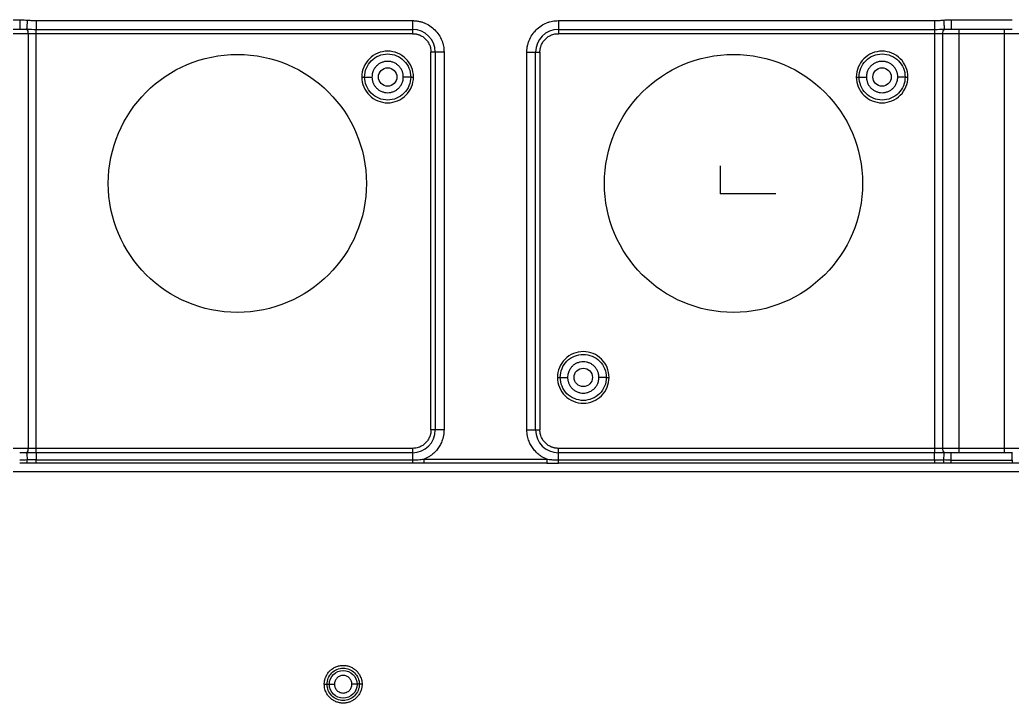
# Model space of a CAD drawing. Header units: millimetres. Extents: x -1 to 1576, y 30 to 633.
# Drawn here: x 1038 to 1145.7, y 104.5 to 178.6 of the extents above; entities that cross this region are included whole.
import ezdxf

# ---------------------------------------------------------------- set-up
doc = ezdxf.new("R2010")
doc.units = ezdxf.units.MM
doc.header["$PDSIZE"] = -1

msp = doc.modelspace()

# ---------------------------------------------------------------- linework, layer by layer
at = {"color": 7, "linetype": 'Continuous', "lineweight": 25}
for p, q in [((1031.41, 178.61), (1038.03, 178.61)), ((1031.41, 177.61), (1038.03, 177.61)), ((1039.82, 178.53), (1080.63, 178.53)), ((1080.63, 178.53), (1080.63, 177.11)), ((1096.45, 178.53), (1137.26, 178.53)), ((1096.45, 178.53), (1096.45, 177.11)), ((1139, 177.61), (1139.05, 177.62)), ((1139.05, 178.61), (1145.67, 178.61)), ((1139.05, 177.61), (1145.67, 177.61)), ((1139.88, 177.61), (1139.88, 131.61)), ((1144.84, 131.61), (1144.84, 177.61)), ((1080.63, 177.11), (988.81, 177.11)), ((1038.95, 177.11), (1038.95, 132.11)), ((1039.82, 177.58), (1080.63, 177.58)), ((1039.82, 131.64), (1039.82, 177.58)), ((1096.45, 177.58), (1137.26, 177.58)), ((1188.27, 177.11), (1096.45, 177.11)), ((1137.26, 177.58), (1137.26, 131.64)), ((1138.14, 132.11), (1138.14, 177.11)), ((1084.05, 175.11), (1082.63, 175.11)), ((1082.63, 134.11), (1082.63, 175.11)), ((1083.1, 175.11), (1083.1, 134.11)), ((1084.05, 175.11), (1084.05, 134.11)), ((1093.04, 134.11), (1093.04, 175.11)), ((1093.04, 175.11), (1094.45, 175.11)), ((1093.98, 134.11), (1093.98, 175.11)), ((1094.45, 175.11), (1094.45, 134.11)), ((1084.05, 134.11), (1082.63, 134.11)), ((1093.04, 134.11), (1094.45, 134.11)), ((1080.63, 132.11), (988.81, 132.11)), ((1038.08, 131.61), (1038.03, 131.61)), ((1080.63, 131.64), (1039.82, 131.64)), ((1080.63, 132.11), (1080.63, 130.87)), ((1096.45, 130.87), (1096.45, 132.11)), ((1152, 132.11), (1096.45, 132.11)), ((1137.26, 131.64), (1096.45, 131.64)), ((1139.05, 131.6), (1138.95, 131.61)), ((1145.67, 131.61), (1139.05, 131.61)), ((1145.72, 131.61), (1145.67, 131.61)), ((1039.82, 130.87), (1080.63, 130.87)), ((1080.63, 130.5), (1039.82, 130.5)), ((1081.89, 130.94), (1095.19, 130.94)), ((1095.19, 130.5), (1081.89, 130.5)), ((1096.45, 130.87), (1137.26, 130.87)), ((1137.26, 130.5), (1096.45, 130.5)), ((1139.05, 130.84), (1145.67, 130.84)), ((1145.67, 130.51), (1139.05, 130.51)), ((1145.67, 130.84), (1145.67, 130.51)), ((866.85, 129.61), (1148.02, 129.61))]:
    msp.add_line(p, q, dxfattribs=at)
at = {"color": 7, "linetype": 'Continuous'}
for q in [(1114.02, 162.78), (1120.05, 159.76)]:
    msp.add_line((1114.02, 159.76), q, dxfattribs=at)
at = {"color": 7, "linetype": 'Continuous', "lineweight": 25}
for centre in [(1061.63, 160.86), (1115.45, 160.86)]:
    msp.add_circle(centre, 14, dxfattribs=at)
at = {"color": 141}
for centre, radius in [((1077.93, 172.41), 1), ((1131.56, 172.41), 1), ((1099.15, 139.81), 1), ((1073.11, 106.51), 1.5)]:
    msp.add_circle(centre, radius, dxfattribs=at)
at = {"color": 7, "linetype": 'Continuous', "lineweight": 25}
for centre, radius, start, end in [((1038.39, 177.19), 0.562, 352.1767, 47.5651), ((1080.63, 175.11), 2.47, 0, 90), ((1096.45, 175.11), 2.47, 90, 180), ((1138.69, 177.19), 0.562, 132.435, 187.8232), ((1080.63, 134.11), 2.47, 270, 360), ((1096.45, 134.11), 2.47, 180, 270), ((1038.39, 132.04), 0.562, 312.435, 7.8232), ((1138.69, 132.04), 0.562, 172.1767, 227.5651)]:
    msp.add_arc(centre, radius, start, end, dxfattribs=at)
for points, knots in [([(1038.03, 178.61), (1038.18, 178.61), (1038.46, 178.61), (1038.73, 178.59), (1038.85, 178.59)], [0, 0, 0, 0, 0.5562128, 1, 1, 1, 1]), ([(1038.03, 178.61), (1038.03, 178.48), (1038.03, 178.35), (1038.03, 178.11), (1038.03, 178), (1038.03, 177.81), (1038.03, 177.74), (1038.03, 177.64), (1038.03, 177.61), (1038.03, 177.61)], [0, 0, 0, 0, 0.25, 0.25, 0.5, 0.5, 0.75, 0.75, 1, 1, 1, 1]), ([(1038.85, 178.59), (1038.83, 178.35), (1038.81, 178.12), (1038.78, 177.77), (1038.77, 177.64), (1038.77, 177.6)], [0, 0, 0, 0, 0.5, 0.5, 1, 1, 1, 1]), ([(1038.85, 178.59), (1038.93, 178.58), (1039.1, 178.57), (1039.35, 178.54), (1039.59, 178.53), (1039.74, 178.53), (1039.82, 178.53)], [0, 0, 0, 0, 0.26275, 0.514851, 0.767475, 1, 1, 1, 1]), ([(1039.82, 178.53), (1039.82, 178.32), (1039.82, 178.12), (1039.82, 177.78), (1039.82, 177.65), (1039.82, 177.58)], [0, 0, 0, 0, 0.5, 0.5, 1, 1, 1, 1]), ([(1080.63, 178.53), (1080.69, 178.53), (1080.82, 178.52), (1081, 178.51), (1081.18, 178.48), (1081.36, 178.45), (1081.54, 178.41), (1081.71, 178.35), (1082.05, 178.23), (1082.52, 177.99), (1083.06, 177.54), (1083.51, 177), (1083.77, 176.49), (1083.92, 176.07), (1083.99, 175.75), (1084.04, 175.44), (1084.04, 175.22), (1084.05, 175.11)], [0, 0, 0, 0, 0.034552, 0.068858, 0.103016, 0.137128, 0.171294, 0.205615, 0.240191, 0.37006, 0.500029, 0.629897, 0.759866, 0.820152, 0.879909, 0.939678, 1, 1, 1, 1]), ([(1093.04, 175.11), (1093.04, 175.17), (1093.04, 175.3), (1093.05, 175.48), (1093.08, 175.66), (1093.11, 175.84), (1093.16, 176.02), (1093.21, 176.2), (1093.33, 176.53), (1093.58, 177), (1094.02, 177.54), (1094.56, 177.99), (1095.07, 178.25), (1095.5, 178.4), (1095.81, 178.47), (1096.13, 178.52), (1096.34, 178.52), (1096.45, 178.53)], [0, 0, 0, 0, 0.034552, 0.068858, 0.103016, 0.137128, 0.171294, 0.205615, 0.240191, 0.37006, 0.500029, 0.629897, 0.759866, 0.820152, 0.879909, 0.939678, 1, 1, 1, 1]), ([(1137.26, 178.53), (1137.34, 178.53), (1137.5, 178.53), (1137.73, 178.54), (1137.98, 178.57), (1138.15, 178.58), (1138.23, 178.59)], [0, 0, 0, 0, 0.232371, 0.485289, 0.737412, 1, 1, 1, 1]), ([(1137.26, 178.53), (1137.26, 178.32), (1137.26, 178.12), (1137.26, 177.78), (1137.26, 177.65), (1137.26, 177.58)], [0, 0, 0, 0, 0.5, 0.5, 1, 1, 1, 1]), ([(1138.23, 178.59), (1138.29, 178.59), (1138.41, 178.6), (1138.6, 178.61), (1138.82, 178.61), (1138.97, 178.61), (1139.05, 178.61)], [0, 0, 0, 0, 0.2078705, 0.4437567, 0.7077728, 1, 1, 1, 1]), ([(1138.23, 178.59), (1138.25, 178.35), (1138.27, 178.12), (1138.3, 177.77), (1138.31, 177.64), (1138.31, 177.6)], [0, 0, 0, 0, 0.5, 0.5, 1, 1, 1, 1]), ([(1139.05, 178.61), (1139.05, 178.35), (1139.05, 178.09), (1139.05, 177.72), (1139.05, 177.61), (1139.05, 177.61)], [0, 0, 0, 0, 0.5, 0.5, 1, 1, 1, 1]), ([(1080.63, 177.11), (1080.67, 177.11), (1080.76, 177.11), (1080.88, 177.1), (1081.01, 177.08), (1081.13, 177.05), (1081.25, 177.02), (1081.46, 176.94), (1081.74, 176.8), (1082.05, 176.54), (1082.31, 176.22), (1082.48, 175.9), (1082.57, 175.61), (1082.62, 175.36), (1082.63, 175.2), (1082.63, 175.11)], [0, 0, 0, 0, 0.0402761, 0.0802426, 0.1200582, 0.159883, 0.1998773, 0.2401994, 0.3700431, 0.5000574, 0.6299012, 0.7599156, 0.8401208, 0.919721, 1, 1, 1, 1]), ([(1094.45, 175.11), (1094.45, 175.16), (1094.45, 175.24), (1094.47, 175.36), (1094.48, 175.49), (1094.51, 175.61), (1094.55, 175.73), (1094.62, 175.94), (1094.77, 176.22), (1095.03, 176.54), (1095.34, 176.8), (1095.66, 176.96), (1095.95, 177.06), (1096.2, 177.1), (1096.37, 177.11), (1096.45, 177.11)], [0, 0, 0, 0, 0.040276, 0.080243, 0.120058, 0.159883, 0.199877, 0.240199, 0.370043, 0.500057, 0.629901, 0.759916, 0.840121, 0.919721, 1, 1, 1, 1]), ([(1080.73, 172.41), (1080.73, 172.78), (1080.66, 173.15), (1080.38, 173.82), (1080.17, 174.13), (1079.65, 174.65), (1079.34, 174.86), (1078.66, 175.14), (1078.3, 175.21), (1077.56, 175.21), (1077.2, 175.14), (1076.52, 174.86), (1076.21, 174.65), (1075.69, 174.13), (1075.48, 173.82), (1075.2, 173.15), (1075.13, 172.78), (1075.13, 172.41)], [0, 0, 0, 0, 0.125, 0.125, 0.25, 0.25, 0.375, 0.375, 0.5, 0.5, 0.625, 0.625, 0.75, 0.75, 0.875, 0.875, 1, 1, 1, 1]), ([(1075.43, 172.41), (1075.43, 172.74), (1075.5, 173.07), (1075.75, 173.67), (1075.93, 173.95), (1076.39, 174.41), (1076.67, 174.6), (1077.28, 174.85), (1077.6, 174.91), (1078.26, 174.91), (1078.59, 174.85), (1079.19, 174.6), (1079.47, 174.41), (1079.93, 173.95), (1080.12, 173.67), (1080.37, 173.07), (1080.43, 172.74), (1080.43, 172.41)], [0, 0, 0, 0, 0.125, 0.125, 0.25, 0.25, 0.375, 0.375, 0.5, 0.5, 0.625, 0.625, 0.75, 0.75, 0.875, 0.875, 1, 1, 1, 1]), ([(1134.36, 172.41), (1134.36, 172.78), (1134.29, 173.15), (1134.01, 173.82), (1133.8, 174.13), (1133.28, 174.65), (1132.97, 174.86), (1132.3, 175.14), (1131.93, 175.21), (1131.2, 175.21), (1130.83, 175.14), (1130.15, 174.86), (1129.84, 174.65), (1129.33, 174.13), (1129.12, 173.82), (1128.84, 173.15), (1128.76, 172.78), (1128.76, 172.41)], [0, 0, 0, 0, 0.125, 0.125, 0.25, 0.25, 0.375, 0.375, 0.5, 0.5, 0.625, 0.625, 0.75, 0.75, 0.875, 0.875, 1, 1, 1, 1]), ([(1129.06, 172.41), (1129.06, 172.74), (1129.13, 173.07), (1129.38, 173.67), (1129.57, 173.95), (1130.03, 174.41), (1130.3, 174.6), (1130.91, 174.85), (1131.24, 174.91), (1131.89, 174.91), (1132.22, 174.85), (1132.82, 174.6), (1133.1, 174.41), (1133.56, 173.95), (1133.75, 173.67), (1134, 173.07), (1134.06, 172.74), (1134.06, 172.41)], [0, 0, 0, 0, 0.125, 0.125, 0.25, 0.25, 0.375, 0.375, 0.5, 0.5, 0.625, 0.625, 0.75, 0.75, 0.875, 0.875, 1, 1, 1, 1]), ([(1079.63, 172.41), (1079.63, 172.46), (1079.63, 172.55), (1079.61, 172.68), (1079.59, 172.81), (1079.55, 172.94), (1079.48, 173.13), (1079.35, 173.36), (1079.14, 173.62), (1078.88, 173.84), (1078.59, 173.99), (1078.27, 174.09), (1077.93, 174.12), (1077.6, 174.09), (1077.28, 173.99), (1076.98, 173.84), (1076.72, 173.62), (1076.51, 173.36), (1076.37, 173.1), (1076.28, 172.85), (1076.24, 172.64), (1076.23, 172.49), (1076.23, 172.41)], [0, 0, 0, 0, 0.025179, 0.05013, 0.075011, 0.099978, 0.125186, 0.187587, 0.250092, 0.312501, 0.375011, 0.437474, 0.50004, 0.562505, 0.625066, 0.687464, 0.749971, 0.812374, 0.874873, 0.916678, 0.958145, 1, 1, 1, 1]), ([(1133.26, 172.41), (1133.26, 172.46), (1133.26, 172.55), (1133.25, 172.68), (1133.22, 172.81), (1133.18, 172.94), (1133.11, 173.13), (1132.99, 173.36), (1132.77, 173.62), (1132.52, 173.84), (1132.22, 173.99), (1131.9, 174.09), (1131.56, 174.12), (1131.23, 174.09), (1130.91, 173.99), (1130.61, 173.84), (1130.35, 173.62), (1130.14, 173.36), (1130, 173.1), (1129.92, 172.85), (1129.87, 172.64), (1129.87, 172.49), (1129.86, 172.41)], [0, 0, 0, 0, 0.0251787, 0.0501305, 0.0750111, 0.0999777, 0.1251857, 0.1875872, 0.2500924, 0.3125007, 0.3750105, 0.4374745, 0.5000396, 0.5625052, 0.6250657, 0.6874643, 0.7499708, 0.8123744, 0.8748727, 0.9166785, 0.958145, 1, 1, 1, 1]), ([(1075.13, 172.41), (1075.13, 172.05), (1075.2, 171.68), (1075.48, 171), (1075.69, 170.69), (1076.21, 170.17), (1076.52, 169.97), (1077.2, 169.69), (1077.56, 169.61), (1078.3, 169.61), (1078.66, 169.69), (1079.34, 169.97), (1079.65, 170.17), (1080.17, 170.69), (1080.38, 171), (1080.66, 171.68), (1080.73, 172.05), (1080.73, 172.41)], [0, 0, 0, 0, 0.125, 0.125, 0.25, 0.25, 0.375, 0.375, 0.5, 0.5, 0.625, 0.625, 0.75, 0.75, 0.875, 0.875, 1, 1, 1, 1]), ([(1075.13, 172.41), (1075.21, 172.41), (1075.29, 172.41), (1075.4, 172.41), (1075.43, 172.41), (1075.43, 172.41)], [0, 0, 0, 0, 0.5, 0.5, 1, 1, 1, 1]), ([(1080.43, 172.41), (1080.43, 172.09), (1080.37, 171.76), (1080.12, 171.15), (1079.93, 170.88), (1079.47, 170.41), (1079.19, 170.23), (1078.59, 169.98), (1078.26, 169.91), (1077.6, 169.91), (1077.28, 169.98), (1076.67, 170.23), (1076.39, 170.41), (1075.93, 170.88), (1075.75, 171.15), (1075.5, 171.76), (1075.43, 172.09), (1075.43, 172.41)], [0, 0, 0, 0, 0.125, 0.125, 0.25, 0.25, 0.375, 0.375, 0.5, 0.5, 0.625, 0.625, 0.75, 0.75, 0.875, 0.875, 1, 1, 1, 1]), ([(1075.43, 172.41), (1075.43, 172.41), (1075.52, 172.41), (1075.81, 172.41), (1076.02, 172.41), (1076.23, 172.41)], [0, 0, 0, 0, 0.5, 0.5, 1, 1, 1, 1]), ([(1076.23, 172.41), (1076.23, 172.37), (1076.23, 172.28), (1076.25, 172.15), (1076.28, 172.02), (1076.31, 171.89), (1076.38, 171.7), (1076.51, 171.46), (1076.72, 171.2), (1076.98, 170.99), (1077.28, 170.83), (1077.6, 170.73), (1077.93, 170.7), (1078.26, 170.73), (1078.59, 170.83), (1078.88, 170.99), (1079.14, 171.2), (1079.35, 171.46), (1079.49, 171.73), (1079.58, 171.97), (1079.62, 172.19), (1079.63, 172.34), (1079.63, 172.41)], [0, 0, 0, 0, 0.025108, 0.050018, 0.074887, 0.09987, 0.125122, 0.187514, 0.250079, 0.312484, 0.374988, 0.437452, 0.500017, 0.562482, 0.625047, 0.687453, 0.749962, 0.812367, 0.874868, 0.916676, 0.958145, 1, 1, 1, 1]), ([(1080.43, 172.41), (1080.43, 172.41), (1080.34, 172.41), (1080.05, 172.41), (1079.84, 172.41), (1079.63, 172.41)], [0, 0, 0, 0, 0.5, 0.5, 1, 1, 1, 1]), ([(1080.43, 172.41), (1080.43, 172.41), (1080.46, 172.41), (1080.57, 172.41), (1080.65, 172.41), (1080.73, 172.41)], [0, 0, 0, 0, 0.5, 0.5, 1, 1, 1, 1]), ([(1128.76, 172.41), (1128.84, 172.41), (1128.92, 172.41), (1129.03, 172.41), (1129.06, 172.41), (1129.06, 172.41)], [0, 0, 0, 0, 0.5, 0.5, 1, 1, 1, 1]), ([(1128.76, 172.41), (1128.76, 172.05), (1128.84, 171.68), (1129.12, 171), (1129.33, 170.69), (1129.84, 170.17), (1130.15, 169.97), (1130.83, 169.69), (1131.2, 169.61), (1131.93, 169.61), (1132.3, 169.69), (1132.97, 169.97), (1133.28, 170.17), (1133.8, 170.69), (1134.01, 171), (1134.29, 171.68), (1134.36, 172.05), (1134.36, 172.41)], [0, 0, 0, 0, 0.125, 0.125, 0.25, 0.25, 0.375, 0.375, 0.5, 0.5, 0.625, 0.625, 0.75, 0.75, 0.875, 0.875, 1, 1, 1, 1]), ([(1134.06, 172.41), (1134.06, 172.09), (1134, 171.76), (1133.75, 171.15), (1133.56, 170.88), (1133.1, 170.41), (1132.82, 170.23), (1132.22, 169.98), (1131.89, 169.91), (1131.24, 169.91), (1130.91, 169.98), (1130.3, 170.23), (1130.03, 170.41), (1129.57, 170.88), (1129.38, 171.15), (1129.13, 171.76), (1129.06, 172.09), (1129.06, 172.41)], [0, 0, 0, 0, 0.125, 0.125, 0.25, 0.25, 0.375, 0.375, 0.5, 0.5, 0.625, 0.625, 0.75, 0.75, 0.875, 0.875, 1, 1, 1, 1]), ([(1129.06, 172.41), (1129.06, 172.41), (1129.15, 172.41), (1129.45, 172.41), (1129.65, 172.41), (1129.86, 172.41)], [0, 0, 0, 0, 0.5, 0.5, 1, 1, 1, 1]), ([(1129.86, 172.41), (1129.87, 172.37), (1129.87, 172.28), (1129.88, 172.15), (1129.91, 172.02), (1129.95, 171.89), (1130.01, 171.7), (1130.14, 171.46), (1130.35, 171.2), (1130.61, 170.99), (1130.91, 170.83), (1131.23, 170.73), (1131.56, 170.7), (1131.9, 170.73), (1132.22, 170.83), (1132.52, 170.99), (1132.77, 171.2), (1132.99, 171.46), (1133.13, 171.73), (1133.21, 171.97), (1133.26, 172.19), (1133.26, 172.34), (1133.26, 172.41)], [0, 0, 0, 0, 0.025108, 0.050018, 0.074887, 0.09987, 0.125122, 0.187514, 0.250079, 0.312484, 0.374988, 0.437452, 0.500017, 0.562482, 0.625047, 0.687453, 0.749962, 0.812367, 0.874868, 0.916676, 0.958145, 1, 1, 1, 1]), ([(1134.06, 172.41), (1134.06, 172.41), (1133.98, 172.41), (1133.68, 172.41), (1133.47, 172.41), (1133.26, 172.41)], [0, 0, 0, 0, 0.5, 0.5, 1, 1, 1, 1]), ([(1134.06, 172.41), (1134.06, 172.41), (1134.1, 172.41), (1134.21, 172.41), (1134.29, 172.41), (1134.36, 172.41)], [0, 0, 0, 0, 0.5, 0.5, 1, 1, 1, 1]), ([(1101.95, 139.81), (1101.95, 140.18), (1101.88, 140.55), (1101.6, 141.22), (1101.39, 141.53), (1100.87, 142.05), (1100.56, 142.26), (1099.88, 142.54), (1099.52, 142.61), (1098.78, 142.61), (1098.42, 142.54), (1097.74, 142.26), (1097.43, 142.05), (1096.91, 141.53), (1096.7, 141.22), (1096.42, 140.55), (1096.35, 140.18), (1096.35, 139.81)], [0, 0, 0, 0, 0.125, 0.125, 0.25, 0.25, 0.375, 0.375, 0.5, 0.5, 0.625, 0.625, 0.75, 0.75, 0.875, 0.875, 1, 1, 1, 1]), ([(1096.65, 139.81), (1096.65, 140.14), (1096.72, 140.47), (1096.97, 141.07), (1097.15, 141.35), (1097.61, 141.81), (1097.89, 142), (1098.5, 142.25), (1098.82, 142.31), (1099.48, 142.31), (1099.81, 142.25), (1100.41, 142), (1100.69, 141.81), (1101.15, 141.35), (1101.34, 141.07), (1101.59, 140.47), (1101.65, 140.14), (1101.65, 139.81)], [0, 0, 0, 0, 0.125, 0.125, 0.25, 0.25, 0.375, 0.375, 0.5, 0.5, 0.625, 0.625, 0.75, 0.75, 0.875, 0.875, 1, 1, 1, 1]), ([(1100.85, 139.81), (1100.85, 139.86), (1100.85, 139.95), (1100.83, 140.08), (1100.81, 140.21), (1100.77, 140.34), (1100.7, 140.53), (1100.57, 140.76), (1100.36, 141.02), (1100.1, 141.24), (1099.81, 141.39), (1099.49, 141.49), (1099.15, 141.52), (1098.82, 141.49), (1098.5, 141.39), (1098.2, 141.24), (1097.94, 141.02), (1097.73, 140.76), (1097.59, 140.5), (1097.5, 140.25), (1097.46, 140.04), (1097.45, 139.89), (1097.45, 139.81)], [0, 0, 0, 0, 0.025179, 0.05013, 0.075011, 0.099978, 0.125186, 0.187587, 0.250092, 0.312501, 0.375011, 0.437474, 0.50004, 0.562505, 0.625066, 0.687464, 0.749971, 0.812374, 0.874873, 0.916678, 0.958145, 1, 1, 1, 1]), ([(1096.35, 139.81), (1096.35, 139.45), (1096.42, 139.08), (1096.7, 138.4), (1096.91, 138.09), (1097.43, 137.57), (1097.74, 137.37), (1098.42, 137.09), (1098.78, 137.01), (1099.52, 137.01), (1099.88, 137.09), (1100.56, 137.37), (1100.87, 137.57), (1101.39, 138.09), (1101.6, 138.4), (1101.88, 139.08), (1101.95, 139.45), (1101.95, 139.81)], [0, 0, 0, 0, 0.125, 0.125, 0.25, 0.25, 0.375, 0.375, 0.5, 0.5, 0.625, 0.625, 0.75, 0.75, 0.875, 0.875, 1, 1, 1, 1]), ([(1096.35, 139.81), (1096.43, 139.81), (1096.51, 139.81), (1096.62, 139.81), (1096.65, 139.81), (1096.65, 139.81)], [0, 0, 0, 0, 0.5, 0.5, 1, 1, 1, 1]), ([(1101.65, 139.81), (1101.65, 139.49), (1101.59, 139.16), (1101.34, 138.55), (1101.15, 138.28), (1100.69, 137.81), (1100.41, 137.63), (1099.81, 137.38), (1099.48, 137.31), (1098.82, 137.31), (1098.5, 137.38), (1097.89, 137.63), (1097.61, 137.81), (1097.15, 138.28), (1096.97, 138.55), (1096.72, 139.16), (1096.65, 139.49), (1096.65, 139.81)], [0, 0, 0, 0, 0.125, 0.125, 0.25, 0.25, 0.375, 0.375, 0.5, 0.5, 0.625, 0.625, 0.75, 0.75, 0.875, 0.875, 1, 1, 1, 1]), ([(1096.65, 139.81), (1096.65, 139.81), (1096.74, 139.81), (1097.03, 139.81), (1097.24, 139.81), (1097.45, 139.81)], [0, 0, 0, 0, 0.5, 0.5, 1, 1, 1, 1]), ([(1096.65, 139.81), (1096.65, 139.81), (1096.74, 139.81), (1097.03, 139.81), (1097.24, 139.81), (1097.45, 139.81)], [0, 0, 0, 0, 0.5, 0.5, 1, 1, 1, 1]), ([(1097.45, 139.81), (1097.45, 139.77), (1097.45, 139.68), (1097.47, 139.55), (1097.5, 139.42), (1097.53, 139.29), (1097.6, 139.1), (1097.73, 138.86), (1097.94, 138.6), (1098.2, 138.39), (1098.5, 138.23), (1098.82, 138.13), (1099.15, 138.1), (1099.48, 138.13), (1099.81, 138.23), (1100.1, 138.39), (1100.36, 138.6), (1100.57, 138.86), (1100.71, 139.13), (1100.8, 139.37), (1100.84, 139.59), (1100.85, 139.74), (1100.85, 139.81)], [0, 0, 0, 0, 0.025108, 0.050018, 0.074887, 0.09987, 0.125122, 0.187514, 0.250079, 0.312484, 0.374988, 0.437452, 0.500017, 0.562482, 0.625047, 0.687453, 0.749962, 0.812367, 0.874868, 0.916676, 0.958145, 1, 1, 1, 1]), ([(1101.65, 139.81), (1101.65, 139.81), (1101.56, 139.81), (1101.27, 139.81), (1101.06, 139.81), (1100.85, 139.81)], [0, 0, 0, 0, 0.5, 0.5, 1, 1, 1, 1]), ([(1101.65, 139.81), (1101.65, 139.81), (1101.68, 139.81), (1101.79, 139.81), (1101.87, 139.81), (1101.95, 139.81)], [0, 0, 0, 0, 0.5, 0.5, 1, 1, 1, 1]), ([(1082.63, 134.11), (1082.63, 134.07), (1082.63, 133.99), (1082.62, 133.86), (1082.6, 133.74), (1082.57, 133.62), (1082.53, 133.5), (1082.46, 133.29), (1082.32, 133.01), (1082.05, 132.69), (1081.74, 132.43), (1081.42, 132.26), (1081.13, 132.17), (1080.88, 132.12), (1080.72, 132.12), (1080.63, 132.11)], [0, 0, 0, 0, 0.040276, 0.080243, 0.120058, 0.159883, 0.199877, 0.240199, 0.370043, 0.500057, 0.629901, 0.759916, 0.840121, 0.919721, 1, 1, 1, 1]), ([(1084.05, 134.11), (1084.04, 134.06), (1084.04, 133.95), (1084.03, 133.78), (1084.01, 133.62), (1083.98, 133.45), (1083.95, 133.29), (1083.87, 133.02), (1083.73, 132.64), (1083.47, 132.19), (1083.14, 131.78), (1082.8, 131.47), (1082.48, 131.24), (1082.2, 131.07), (1081.99, 130.98), (1081.89, 130.94)], [0, 0, 0, 0, 0.040883, 0.08158, 0.122187, 0.162802, 0.203521, 0.244441, 0.372171, 0.500035, 0.627766, 0.75563, 0.837187, 0.918385, 1, 1, 1, 1]), ([(1095.19, 130.94), (1095.14, 130.96), (1095.04, 131), (1094.89, 131.08), (1094.74, 131.15), (1094.6, 131.24), (1094.46, 131.33), (1094.24, 131.51), (1093.94, 131.78), (1093.62, 132.19), (1093.36, 132.64), (1093.19, 133.07), (1093.1, 133.45), (1093.05, 133.78), (1093.04, 134), (1093.04, 134.11)], [0, 0, 0, 0, 0.040883, 0.08158, 0.122187, 0.162802, 0.203521, 0.244441, 0.372171, 0.500035, 0.627766, 0.75563, 0.837187, 0.918385, 1, 1, 1, 1]), ([(1096.45, 132.11), (1096.41, 132.11), (1096.32, 132.12), (1096.2, 132.13), (1096.08, 132.15), (1095.95, 132.17), (1095.83, 132.21), (1095.63, 132.28), (1095.34, 132.43), (1095.03, 132.69), (1094.77, 133.01), (1094.6, 133.33), (1094.51, 133.61), (1094.46, 133.86), (1094.45, 134.03), (1094.45, 134.11)], [0, 0, 0, 0, 0.040276, 0.080243, 0.120058, 0.159883, 0.199877, 0.240199, 0.370043, 0.500057, 0.629901, 0.759916, 0.840121, 0.919721, 1, 1, 1, 1]), ([(1038.77, 131.62), (1038.77, 131.59), (1038.78, 131.5), (1038.8, 131.22), (1038.82, 131.04), (1038.83, 130.85)], [0, 0, 0, 0, 0.5, 0.5, 1, 1, 1, 1]), ([(1039.82, 131.64), (1039.82, 131.58), (1039.82, 131.48), (1039.82, 131.21), (1039.82, 131.04), (1039.82, 130.87)], [0, 0, 0, 0, 0.5, 0.5, 1, 1, 1, 1]), ([(1137.26, 130.87), (1137.26, 131.04), (1137.26, 131.21), (1137.26, 131.48), (1137.26, 131.58), (1137.26, 131.64)], [0, 0, 0, 0, 0.5, 0.5, 1, 1, 1, 1]), ([(1138.25, 130.85), (1138.27, 131.04), (1138.28, 131.22), (1138.3, 131.5), (1138.31, 131.59), (1138.31, 131.62)], [0, 0, 0, 0, 0.5, 0.5, 1, 1, 1, 1]), ([(1139.05, 130.84), (1139.05, 131.06), (1139.05, 131.26), (1139.05, 131.54), (1139.05, 131.61), (1139.05, 131.61)], [0, 0, 0, 0, 0.5, 0.5, 1, 1, 1, 1]), ([(1145.67, 130.84), (1145.67, 131.06), (1145.67, 131.26), (1145.67, 131.54), (1145.67, 131.61), (1145.67, 131.61)], [0, 0, 0, 0, 0.5, 0.5, 1, 1, 1, 1]), ([(1038.82, 130.51), (1038.7, 130.51), (1038.44, 130.51), (1038.18, 130.51), (1038.03, 130.51)], [0, 0, 0, 0, 0.452244, 1, 1, 1, 1]), ([(1039.82, 130.5), (1039.68, 130.51), (1039.35, 130.51), (1039.02, 130.51), (1038.82, 130.51)], [0, 0, 0, 0, 0.420474, 1, 1, 1, 1]), ([(1080.63, 130.87), (1080.73, 130.87), (1080.94, 130.87), (1081.25, 130.88), (1081.57, 130.9), (1081.78, 130.93), (1081.89, 130.94)], [0, 0, 0, 0, 0.245457, 0.492199, 0.742868, 1, 1, 1, 1]), ([(1081.89, 130.5), (1081.81, 130.5), (1081.59, 130.5), (1081.27, 130.5), (1080.93, 130.5), (1080.72, 130.5), (1080.63, 130.5)], [0, 0, 0, 0, 0.200515, 0.50786, 0.778848, 1, 1, 1, 1]), ([(1081.89, 130.5), (1081.89, 130.54), (1081.89, 130.6), (1081.89, 130.76), (1081.89, 130.85), (1081.89, 130.94)], [0, 0, 0, 0, 0.5, 0.5, 1, 1, 1, 1]), ([(1095.19, 130.94), (1095.19, 130.85), (1095.19, 130.76), (1095.19, 130.6), (1095.19, 130.54), (1095.19, 130.5)], [0, 0, 0, 0, 0.5, 0.5, 1, 1, 1, 1]), ([(1095.19, 130.94), (1095.28, 130.93), (1095.45, 130.91), (1095.7, 130.89), (1095.95, 130.88), (1096.2, 130.87), (1096.37, 130.87), (1096.45, 130.87)], [0, 0, 0, 0, 0.206312, 0.408164, 0.606837, 0.80366, 1, 1, 1, 1]), ([(1137.26, 130.87), (1137.34, 130.87), (1137.5, 130.87), (1137.78, 130.86), (1138.03, 130.86), (1138.2, 130.85), (1138.25, 130.85)], [0, 0, 0, 0, 0.227703, 0.492892, 0.834607, 1, 1, 1, 1]), ([(1138.26, 130.51), (1138.07, 130.51), (1137.73, 130.51), (1137.4, 130.51), (1137.26, 130.5)], [0, 0, 0, 0, 0.580575, 1, 1, 1, 1]), ([(1139.05, 130.51), (1138.9, 130.51), (1138.64, 130.51), (1138.38, 130.51), (1138.26, 130.51)], [0, 0, 0, 0, 0.548125, 1, 1, 1, 1]), ([(1146.46, 130.51), (1146.34, 130.51), (1146.08, 130.51), (1145.82, 130.51), (1145.67, 130.51)], [0, 0, 0, 0, 0.4522443, 1, 1, 1, 1]), ([(1071.06, 106.51), (1071.06, 106.56), (1071.06, 106.65), (1071.07, 106.78), (1071.09, 106.91), (1071.12, 107.04), (1071.16, 107.17), (1071.24, 107.38), (1071.39, 107.66), (1071.65, 107.97), (1071.96, 108.23), (1072.32, 108.42), (1072.7, 108.54), (1073.11, 108.58), (1073.51, 108.54), (1073.9, 108.42), (1074.25, 108.23), (1074.56, 107.97), (1074.82, 107.66), (1074.99, 107.34), (1075.09, 107.05), (1075.15, 106.78), (1075.15, 106.6), (1075.16, 106.51)], [0, 0, 0, 0, 0.021002, 0.041827, 0.062566, 0.08331, 0.104148, 0.125172, 0.1876, 0.250115, 0.312545, 0.375058, 0.437506, 0.500042, 0.562494, 0.625028, 0.687451, 0.749962, 0.812389, 0.874897, 0.9167, 0.958158, 1, 1, 1, 1]), ([(1071.36, 106.51), (1071.36, 106.74), (1071.4, 106.97), (1071.58, 107.39), (1071.71, 107.59), (1072.03, 107.91), (1072.22, 108.04), (1072.65, 108.22), (1072.88, 108.26), (1073.34, 108.26), (1073.56, 108.22), (1073.99, 108.04), (1074.18, 107.91), (1074.51, 107.59), (1074.63, 107.39), (1074.81, 106.97), (1074.86, 106.74), (1074.86, 106.51)], [0, 0, 0, 0, 0.125, 0.125, 0.25, 0.25, 0.375, 0.375, 0.5, 0.5, 0.625, 0.625, 0.75, 0.75, 0.875, 0.875, 1, 1, 1, 1]), ([(1074.06, 106.51), (1074.06, 106.54), (1074.05, 106.61), (1074.04, 106.7), (1074.02, 106.79), (1073.97, 106.91), (1073.9, 107.04), (1073.78, 107.19), (1073.64, 107.31), (1073.42, 107.43), (1073.11, 107.49), (1072.79, 107.43), (1072.57, 107.31), (1072.43, 107.19), (1072.31, 107.04), (1072.22, 106.88), (1072.17, 106.7), (1072.16, 106.58), (1072.16, 106.51)], [0, 0, 0, 0, 0.031457, 0.062629, 0.093823, 0.125343, 0.187791, 0.250424, 0.312874, 0.375501, 0.500073, 0.624645, 0.687092, 0.749724, 0.812175, 0.874803, 0.937354, 1, 1, 1, 1]), ([(1075.16, 106.51), (1075.16, 106.47), (1075.15, 106.38), (1075.14, 106.24), (1075.12, 106.11), (1075.09, 105.98), (1075.05, 105.85), (1074.97, 105.64), (1074.82, 105.37), (1074.56, 105.05), (1074.25, 104.8), (1073.9, 104.61), (1073.51, 104.49), (1073.11, 104.45), (1072.7, 104.49), (1072.32, 104.61), (1071.96, 104.8), (1071.65, 105.05), (1071.39, 105.37), (1071.22, 105.68), (1071.12, 105.98), (1071.07, 106.24), (1071.06, 106.42), (1071.06, 106.51)], [0, 0, 0, 0, 0.021001, 0.041826, 0.062564, 0.083307, 0.104146, 0.125169, 0.187594, 0.250106, 0.312534, 0.375044, 0.437494, 0.500032, 0.562483, 0.625017, 0.687444, 0.74996, 0.812388, 0.874901, 0.916702, 0.958159, 1, 1, 1, 1]), ([(1071.06, 106.51), (1071.13, 106.51), (1071.21, 106.51), (1071.32, 106.51), (1071.36, 106.51), (1071.36, 106.51)], [0, 0, 0, 0, 0.5, 0.5, 1, 1, 1, 1]), ([(1071.06, 106.51), (1071.13, 106.51), (1071.21, 106.51), (1071.32, 106.51), (1071.36, 106.51), (1071.36, 106.51)], [0, 0, 0, 0, 0.5, 0.5, 1, 1, 1, 1]), ([(1071.36, 106.51), (1071.36, 106.51), (1071.44, 106.51), (1071.74, 106.51), (1071.95, 106.51), (1072.16, 106.51)], [0, 0, 0, 0, 0.5, 0.5, 1, 1, 1, 1]), ([(1074.86, 106.51), (1074.86, 106.28), (1074.81, 106.05), (1074.63, 105.63), (1074.51, 105.44), (1074.18, 105.11), (1073.99, 104.98), (1073.56, 104.81), (1073.34, 104.76), (1072.88, 104.76), (1072.65, 104.81), (1072.22, 104.98), (1072.03, 105.11), (1071.71, 105.44), (1071.58, 105.63), (1071.4, 106.05), (1071.36, 106.28), (1071.36, 106.51)], [0, 0, 0, 0, 0.125, 0.125, 0.25, 0.25, 0.375, 0.375, 0.5, 0.5, 0.625, 0.625, 0.75, 0.75, 0.875, 0.875, 1, 1, 1, 1]), ([(1072.16, 106.51), (1072.16, 106.48), (1072.16, 106.42), (1072.17, 106.33), (1072.2, 106.24), (1072.24, 106.12), (1072.31, 105.98), (1072.43, 105.84), (1072.57, 105.72), (1072.79, 105.6), (1073.11, 105.54), (1073.42, 105.6), (1073.64, 105.72), (1073.78, 105.84), (1073.9, 105.98), (1073.99, 106.15), (1074.05, 106.33), (1074.05, 106.45), (1074.06, 106.51)], [0, 0, 0, 0, 0.031456, 0.0626276, 0.0938205, 0.1253401, 0.1877859, 0.250416, 0.312865, 0.3754911, 0.500071, 0.6246485, 0.6870968, 0.749729, 0.8121796, 0.8748057, 0.9373557, 1, 1, 1, 1]), ([(1074.86, 106.51), (1074.86, 106.51), (1074.77, 106.51), (1074.47, 106.51), (1074.27, 106.51), (1074.06, 106.51)], [0, 0, 0, 0, 0.5, 0.5, 1, 1, 1, 1]), ([(1075.16, 106.51), (1075.08, 106.51), (1075, 106.51), (1074.89, 106.51), (1074.86, 106.51), (1074.86, 106.51)], [0, 0, 0, 0, 0.5, 0.5, 1, 1, 1, 1])]:
    msp.add_open_spline(points, degree=3, knots=knots, dxfattribs=at)
for points in [[(1038.03, 177.61), (1038.29, 177.61), (1038.53, 177.61), (1038.77, 177.6)], [(1138.31, 177.6), (1138.55, 177.61), (1138.79, 177.61), (1139.05, 177.61)], [(1038.77, 177.6), (1039.09, 177.59), (1039.46, 177.58), (1039.82, 177.58)], [(1137.26, 177.58), (1137.63, 177.58), (1137.99, 177.59), (1138.31, 177.6)], [(1038.77, 131.62), (1038.53, 131.61), (1038.29, 131.61), (1038.03, 131.61)], [(1039.82, 131.64), (1039.46, 131.64), (1039.09, 131.63), (1038.77, 131.62)], [(1138.31, 131.62), (1137.99, 131.63), (1137.63, 131.64), (1137.26, 131.64)], [(1139.05, 131.61), (1138.79, 131.61), (1138.55, 131.61), (1138.31, 131.62)], [(1038.83, 130.85), (1038.56, 130.85), (1038.3, 130.84), (1038.03, 130.84)], [(1038.82, 130.51), (1038.83, 130.58), (1038.83, 130.71), (1038.83, 130.85)], [(1039.82, 130.87), (1039.5, 130.87), (1039.17, 130.86), (1038.83, 130.85)], [(1039.82, 130.5), (1039.82, 130.58), (1039.82, 130.71), (1039.82, 130.87)], [(1080.63, 130.87), (1080.63, 130.71), (1080.63, 130.58), (1080.63, 130.5)], [(1095.19, 130.5), (1095.63, 130.5), (1096.04, 130.5), (1096.45, 130.5)], [(1096.45, 130.5), (1096.45, 130.58), (1096.45, 130.71), (1096.45, 130.87)], [(1137.26, 130.87), (1137.26, 130.71), (1137.26, 130.58), (1137.26, 130.5)], [(1138.26, 130.51), (1138.26, 130.58), (1138.25, 130.71), (1138.25, 130.85)], [(1139.05, 130.84), (1138.79, 130.84), (1138.52, 130.85), (1138.25, 130.85)], [(1139.05, 130.51), (1139.05, 130.58), (1139.05, 130.7), (1139.05, 130.84)]]:
    msp.add_open_spline(points, degree=3, dxfattribs=at)
at = {"color": 7, "linetype": 'Continuous'}
msp.add_point((1114.02, 159.76), dxfattribs=at)

doc.saveas('drawing.dxf')
